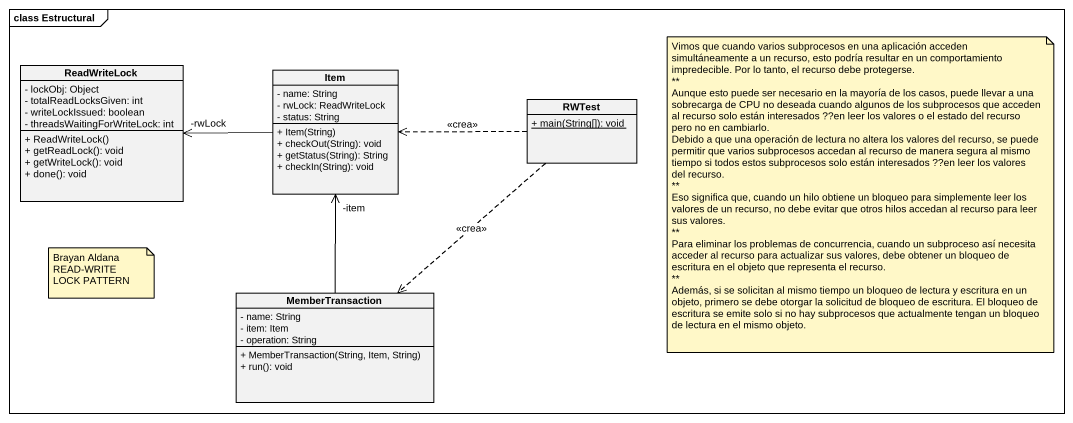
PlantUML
@startuml
mainframe class Estructural
hide circle
hide empty members
skinparam classAttributeIconSize 0
class ReadWriteLock {
  - lockObj: Object
  - totalReadLocksGiven: int
  - writeLockIssued: boolean
  - threadsWaitingForWriteLock: int
  + ReadWriteLock()
  + getReadLock(): void
  + getWriteLock(): void
  + done(): void
}
class Item {
  - name: String
  - rwLock: ReadWriteLock
  - status: String
  + Item(String)
  + checkOut(String): void
  + getStatus(String): String
  + checkIn(String): void
}
class RWTest {
  {static} + main(String[]): void
}
class MemberTransaction {
  - name: String
  - item: Item
  - operation: String
  + MemberTransaction(String, Item, String)
  + run(): void
}
Item -left-> "-rwLock" ReadWriteLock
RWTest .left.> Item : <<crea>>
RWTest ..> MemberTransaction : <<crea>>
MemberTransaction -up-> "-item" Item
note as N1
  Vimos que cuando varios subprocesos en una aplicación acceden simultáneamente a un recurso, esto podría resultar en un comportamiento impredecible. Por lo tanto, el recurso debe protegerse.
  **
  Aunque esto puede ser necesario en la mayoría de los casos, puede llevar a una sobrecarga de CPU no deseada cuando algunos de los subprocesos que acceden al recurso solo están interesados ??en leer los valores o el estado del recurso pero no en cambiarlo.
  Debido a que una operación de lectura no altera los valores del recurso, se puede permitir que varios subprocesos accedan al recurso de manera segura al mismo tiempo si todos estos subprocesos solo están interesados ??en leer los valores del recurso.
  **
  Eso significa que, cuando un hilo obtiene un bloqueo para simplemente leer los valores de un recurso, no debe evitar que otros hilos accedan al recurso para leer sus valores.
  **
  Para eliminar los problemas de concurrencia, cuando un subproceso así necesita acceder al recurso para actualizar sus valores, debe obtener un bloqueo de escritura en el objeto que representa el recurso.
  **
  Además, si se solicitan al mismo tiempo un bloqueo de lectura y escritura en un objeto, primero se debe otorgar la solicitud de bloqueo de escritura. El bloqueo de escritura se emite solo si no hay subprocesos que actualmente tengan un bloqueo de lectura en el mismo objeto.
end note
note as N2
  Brayan Aldana
  READ-WRITE LOCK PATTERN
end note
@enduml
